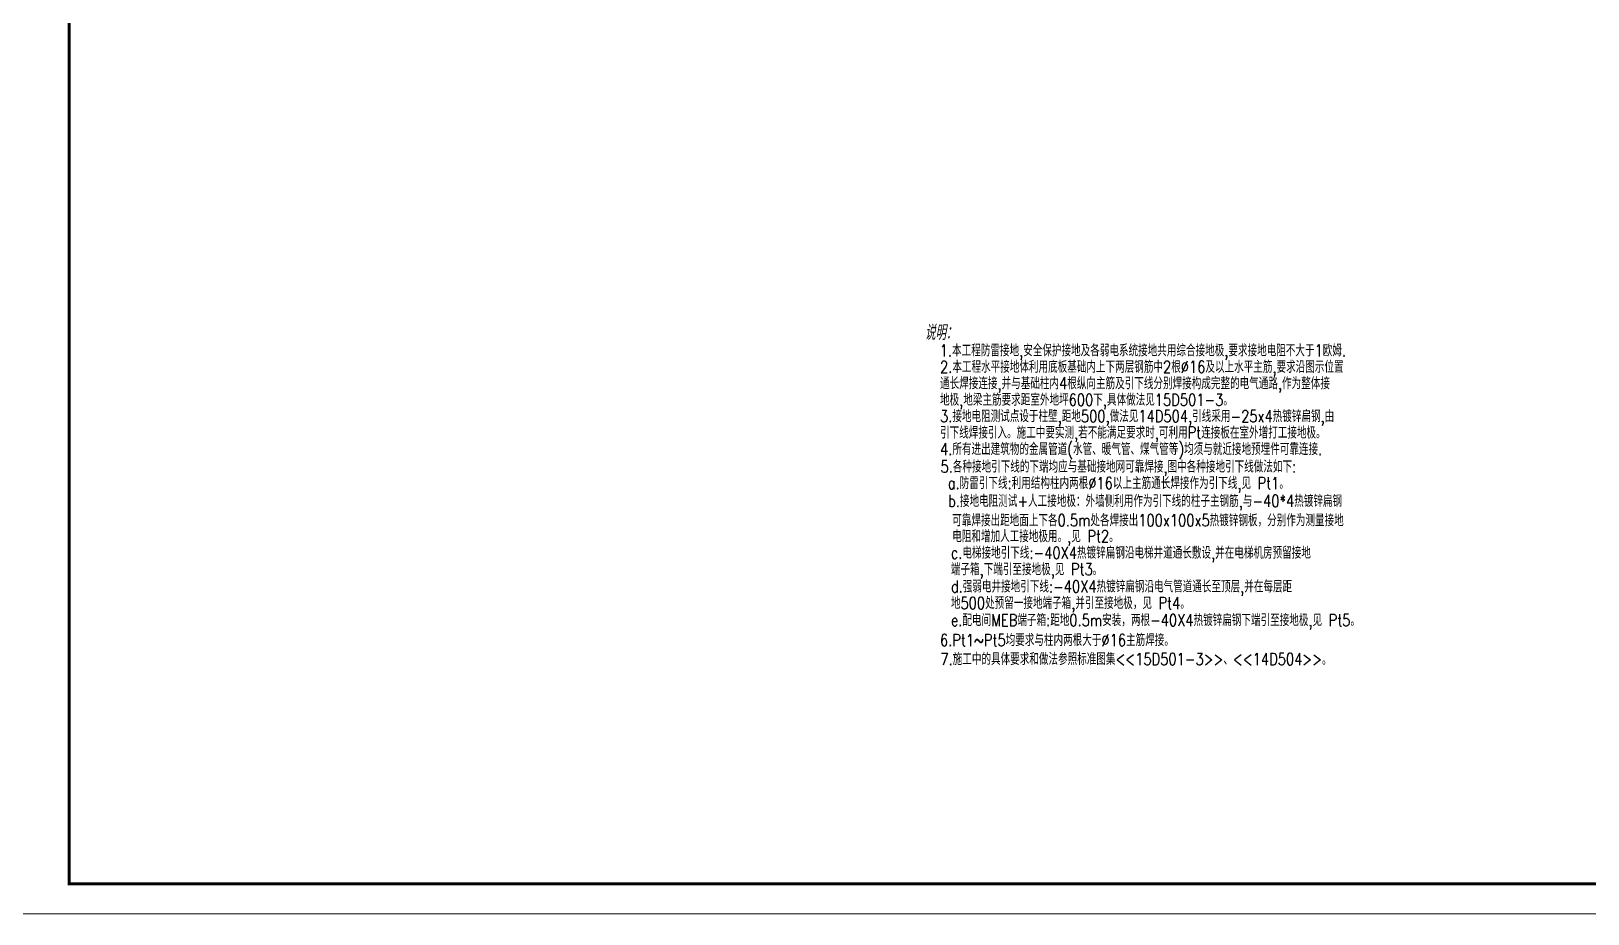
# Model space of a CAD drawing. Extents: x 3002737 to 4077523, y -995787 to -7267.
# Drawn here: x 3502677 to 3554704, y -817587 to -788086 of the extents above; entities that cross this region are included whole.
import ezdxf
from ezdxf.xclip import XClip

# ---------------------------------------------------------------- set-up
doc = ezdxf.new("R2010")
doc.units = 0
doc.header["$LTSCALE"] = 1000
doc.header["$MEASUREMENT"] = 0
doc.header["$XCLIPFRAME"] = 2
doc.linetypes.add('DOTE', pattern=[2.42, 2, -0.2, 0.02, -0.2])
doc.layers.get('0').update_dxf_attribs({"linetype": 'CONTINUOUS'})
for name, color, linetype in [('!!DIM-照明', 7, 'CONTINUOUS'), ('!!电气', 1, 'CONTINUOUS'), ('DIM-照明', 7, 'CONTINUOUS')]:
    doc.layers.add(name, color=color, linetype=linetype)
doc.layers.add('DOTE', color=19, linetype='DOTE', lineweight=9)
doc.layers.add('图框', color=147, linetype='CONTINUOUS', lineweight=20)
doc.styles.add('_TEL_DIM', font='SIMPLEX', dxfattribs={"width": 0.8, "height": 3.5, "bigfont": 'HZTXT'})
doc.styles.add('HZTXT', font='gbeitc.shx', dxfattribs={"width": 0.8, "height": 400, "bigfont": 'hztxt.shx'})

# ---------------------------------------------------------------- blocks, each defined once
blk = doc.blocks.new('A$C74D73064')
at = {"layer": 'DOTE', "color": 252}
for p, q in [((196116, 61719), (-86385, 61719)), ((196116, 54519), (-86385, 54519))]:
    blk.add_line(p, q, dxfattribs=at)
blk = doc.blocks.new('A$C7B1F0EBE')
at = {"color": 252}
ref = blk.add_blockref('A$C74D73064', (-53513, -33808), dxfattribs=at)
XClip(ref).set_block_clipping_path([(63315.4263309771, 50772.2529092039), (117315.4131985184, 70272.2529080271)])

msp = doc.modelspace()

# ---------------------------------------------------------------- linework, layer by layer
at = {"layer": '图框'}
msp.add_lwpolyline([(3501451.8, -758186.6), (3585551.8, -758186.6), (3585551.8, -817586.6), (3501451.8, -817586.6)], close=True, dxfattribs=at)
at = {"layer": '图框', "const_width": 100}
msp.add_lwpolyline([(3584551.8, -816586.6), (3584551.8, -759186.6), (3503951.8, -759186.6), (3503951.8, -816586.6)], close=True, dxfattribs=at)

# ---------------------------------------------------------------- block references
at = {"layer": '!!电气'}
msp.add_blockref('A$C7B1F0EBE', (3419851.8, -816586.6), dxfattribs=at)

# ---------------------------------------------------------------- texts
at = {"layer": '!!DIM-照明', "style": '_TEL_DIM', "width": 0.8}
for s, p in [('1.本工程防雷接地,安全保护接地及各弱电系统接地共用综合接地极,要求接地电阻不大于1欧姆.', (3533044.3, -798956.1)), ('2.本工程水平接地体利用底板基础内上下两层钢筋中2根%%C16及以上水平主筋,要求沿图示位置', (3533053.5, -799505.7)), ('通长焊接连接,并与基础柱内4根纵向主筋及引下线分别焊接构成完整的电气通路,作为整体接', (3533053.5, -800055.2)), ('地极,地梁主筋要求距室外地坪600下,具体做法见15D501-3。', (3533053.5, -800604.8)), ('3.接地电阻测试点设于柱壁,距地500,做法见14D504,引线采用-25x4热镀锌扁钢,由', (3533053.5, -801154.4)), ('引下线焊接引入。施工中要实测,若不能满足要求时,可利用Pt连接板在室外增打工接地极。', (3533053.5, -801704)), ('4.所有进出建筑物的金属管道(水管、暖气管、煤气管等)均须与就近接地预埋件可靠连接.', (3533053.5, -802253.6)), ('5.各种接地引下线的下端均应与基础接地网可靠焊接,图中各种接地引下线做法如下:', (3533069.1, -802839.6)), ('a.防雷引下线:利用结构柱内两根%%C16以上主筋通长焊接作为引下线,见 Pt1。', (3533312.5, -803389.2)), ('b.接地电阻测试+人工接地极：外墙侧利用作为引下线的柱子主钢筋,与-40*4热镀锌扁钢', (3533320.7, -803987.7)), ('可靠焊接出距地面上下各0.5m处各焊接出100x100x5热镀锌钢板，分别作为测量接地', (3533461.3, -804634.2)), ('电阻和增加人工接地极用。,见 Pt2。', (3533461.3, -805167.2)), ('c.电梯接地引下线:-40X4热镀锌扁钢沿电梯井道通长敷设,并在电梯机房预留接地', (3533415.2, -805718.3)), ('端子箱,下端引至接地极,见 Pt3。', (3533415.2, -806270.5)), ('d.强弱电井接地引下线:-40X4热镀锌扁钢沿电气管道通长至顶层,并在每层距', (3533415.5, -806846.4)), ('地500处预留一接地端子箱,并引至接地极，见 Pt4。', (3533415.5, -807398.6)), ('e.配电间MEB端子箱:距地0.5m安装，两根-40X4热镀锌扁钢下端引至接地极,见 Pt5。', (3533415.5, -807968.9)), ('6.Pt1~Pt5均要求与柱内两根大于%%C16主筋焊接。', (3533052, -808636.4)), ('7.施工中的具体要求和做法参照标准图集<<15D501-3>>、<<14D504>>。', (3533065.7, -809270.2))]:
    msp.add_text(s, height=400, dxfattribs=at).set_placement(p)
at = {"layer": 'DIM-照明', "color": 7, "ltscale": 0.8, "style": 'HZTXT', "width": 0.7}
msp.add_text('说明：', height=500, dxfattribs=at).set_placement((3532546.3, -798407.5))

doc.saveas('drawing.dxf')
